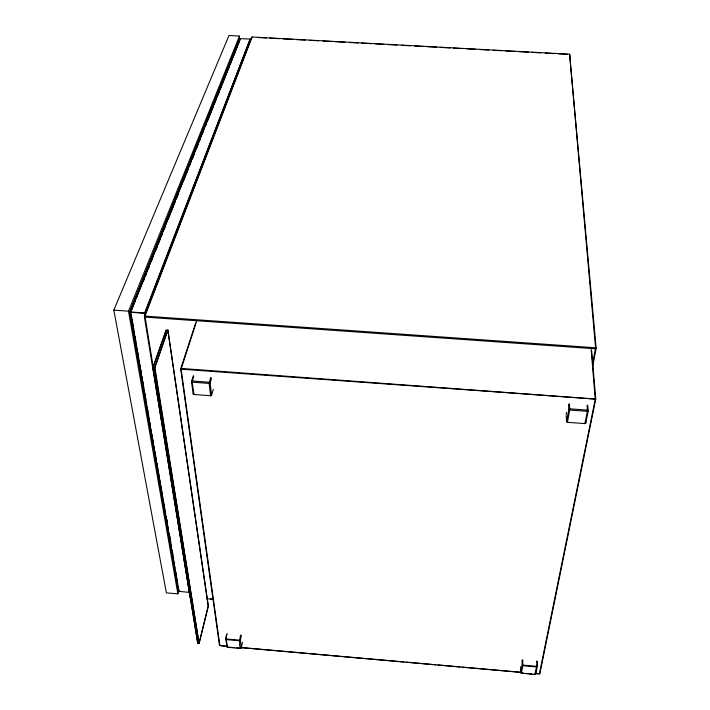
<?xml version="1.0" encoding="UTF-8"?>
<svg xmlns="http://www.w3.org/2000/svg" width="710" height="710" viewBox="0 0 710 710"><rect width="100%" height="100%" fill="white"/><g stroke="black" fill="none" stroke-linecap="round" stroke-linejoin="round"><path stroke-width="1.06" d="M199.04 643.571L208.172 605.967L167.879 330.132L154.514 367.833L199.04 643.571L208.358 606.189L167.879 330.132L166.122 330.212L152.836 367.496L197.726 643.233L199.111 643.5L154.904 367.647L167.773 330.106M153.076 367.727L154.904 367.647L153.076 367.727L166.122 330.212M232.827 57.812L240.086 39.148L239.261 39.227L129.69 312.018L130.835 311.947L129.69 312.018L178.077 590.427L178.955 590.64L178.201 586.274M569.74 56.88L569.606 54.2L252.103 36.982L251.651 37.417L144.361 316.598L190.023 596.853L190.617 597.225L190.023 596.853M566.154 414.551L566.527 412.51M566.216 415.572L566.544 421.642L567.432 422.317L569.686 410.025L569.464 403.75M592.522 364.026L595.557 347.776L569.606 54.2L596.178 348.361L592.557 366.866M535.038 673.648L539.857 673.71L595.752 399.109L591.696 350.9M242.492 642.186L241.293 647.91L240.521 648.425L227.218 647.245L225.673 638.956L226.738 634.19M241.4 635.477L240.388 640.251L241.293 647.91C238.516 649.073 239.74 637.216 240.708 635.042M227.342 633.87C224.404 635.308 228.655 649.685 226.694 646.624M239.696 39.387L239.456 36.068L228.984 35.5L113.822 310.146L166.38 592.859L177.864 593.844L178.725 590.64M211.402 393.819L210.604 395.745L209.139 383.418L210.666 377.4M213.275 389.408L211.589 395.221L210.834 395.754L193.768 394.485L193.129 393.846L191.496 381.527L193.306 375.741M211.562 378.066L210.142 382.903L211.589 395.221L210.604 395.745M193.75 376.158L192.144 382.166L194.025 394.503L193.129 393.846M195.703 322.988L180.686 368.774L219.47 645.381L226.41 646.357M196.484 321.603L181.085 369.173L219.905 645.647L219.47 645.381M145.39 315.346L145.035 313.163L250.248 38.899L144.636 312.861L145.124 316.651M250.523 39.148L240.033 38.58L130.365 312.134L178.743 591.332L189.996 592.459M131.243 310.918L135.37 300.623M136.187 298.564L138.255 293.416M139.08 291.357L204.223 128.705M205.048 126.646L240.237 39.281M143.411 281.222L144.654 278.134M145.47 276.075L146.713 272.986M148.355 268.868L149.597 265.78M151.239 261.662L152.89 257.544M155.366 251.367L157.425 246.219M158.25 244.16L160.309 239.013M161.135 236.954L162.368 233.865M164.019 229.747L165.252 226.659M168.137 219.452L170.196 214.305M171.021 212.246L173.08 207.098M173.906 205.039L175.139 201.951M176.79 197.833L178.024 194.744M183.792 180.331L185.851 175.184M186.677 173.125L187.91 170.036M189.561 165.918L190.795 162.83M192.445 158.712L194.096 154.594M196.563 148.417L198.623 143.269M199.448 141.21L200.681 138.122M202.332 134.004L203.566 130.915M205.217 126.797L206.45 123.709M207.276 121.65L213.462 106.207M214.278 104.148L216.346 99.001M217.162 96.942L219.221 91.794M220.047 89.735L226.233 74.293M227.058 72.234L229.117 67.077M229.942 65.018L232.001 59.871M240.122 39.21L239.43 39.174L129.859 311.876L178.077 590.427M177.864 593.844L128.51 311.175L239.456 36.068M534.985 673.515L539.857 673.71M251.651 37.417L252.103 36.982L144.964 316.11L197.726 643.233M240.033 38.58L130.667 311.885L178.743 591.332M257.748 37.515L266.596 37.994M269.906 38.171L279.864 38.713M283.175 38.899L293.123 39.432M296.443 39.618L305.291 40.097M309.711 40.337L318.559 40.816M322.979 41.056L331.818 41.535M335.138 41.712L345.087 42.254M349.515 42.493L358.355 42.973M361.674 43.15L371.623 43.692M374.942 43.869L383.782 44.357M388.21 44.597L397.05 45.076M401.469 45.316L410.318 45.795M414.738 46.035L423.586 46.514M426.905 46.691L436.854 47.233M440.164 47.41L450.122 47.952M453.433 48.129L462.281 48.608M466.701 48.848L475.549 49.327M479.969 49.576L488.817 50.055M493.237 50.295L502.077 50.774M505.396 50.951L515.345 51.493M518.664 51.67L528.613 52.212M531.932 52.389L540.772 52.868M545.2 53.108L554.04 53.587M558.459 53.827L567.308 54.306M113.822 310.146L128.51 311.175M567.29 422.299L584.978 423.621L585.785 423.08L588.235 410.788L587.853 405.721M210.453 598.929L213.754 599.213M206.983 598.778L213.603 599.346M221.005 645.745L226.517 646.233M240.841 647.493L403.883 661.915M406.084 662.11L435.833 664.746M438.034 664.942L460.071 666.885M462.272 667.08L521.761 672.343M240.734 647.618L521.806 672.485M228.416 647.138L234.548 647.68M236.599 647.866L240.69 648.23M520.67 666.708L520.723 672.636L523.439 673.249M525.551 673.435L531.888 673.994M567.432 422.317L566.544 421.642L568.79 409.351L568.497 404.292M539.387 673.905L595.237 399.446L591.155 349.382M521.326 673.062L535.145 674.5L535.802 673.967L537.31 666.397L537.204 661.436M166.885 519.551L167.267 521.735M169.717 535.935L170.089 538.118M170.471 540.301L170.844 542.484M172.548 552.309L172.921 554.492M173.302 556.675L173.675 558.859M176.124 573.05L176.506 575.233M131.377 315.497L131.749 317.681M132.131 319.864L133.072 325.322M133.453 327.514L133.826 329.697M134.208 331.881L134.58 334.064M134.962 336.247L135.903 341.705M136.285 343.889L136.657 346.072M137.039 348.255L137.412 350.438M137.793 352.621L138.734 358.08M139.116 360.263L139.488 362.446M139.87 364.629L140.252 366.813M140.624 368.996L141.006 371.179M141.947 376.637L142.328 378.829M142.701 381.013L143.083 383.196M143.455 385.379L143.837 387.562M144.778 393.02L145.16 395.204M145.532 397.387L145.914 399.57M146.287 401.753L146.668 403.937M147.609 409.395L147.991 411.578M148.363 413.761L148.745 415.945M149.127 418.128L149.499 420.311M149.881 422.494L150.254 424.678M151.203 430.145L151.576 432.328M151.958 434.511L152.33 436.694M152.712 438.878L153.653 444.336M154.035 446.519L154.407 448.702M154.789 450.885L155.162 453.069M155.543 455.252L156.484 460.71M156.866 462.893L157.238 465.077M157.62 467.26L158.002 469.443M158.374 471.626L159.324 477.084M159.697 479.268L160.078 481.46M160.451 483.643L162.155 493.468M162.528 495.651L162.909 497.834M163.282 500.017L164.986 509.842M165.359 512.025L165.741 514.209M166.113 516.392L168.572 530.583M168.953 532.766L171.403 546.966M171.784 549.149L174.234 563.341M174.616 565.524L174.988 567.707M175.37 569.89L177.074 579.715M177.447 581.898L177.828 584.082M587.108 405.046L587.418 411.33L584.809 423.613L585.785 423.08L585.644 421.048M536.609 661.01C538.544 662.661 533.467 676.701 535.802 673.967L535.748 671.003M522.8 659.794L522.791 665.705L521.397 673.284L520.723 672.636L522.107 665.057L522.054 660.105M130.667 311.885L130.622 312.391L145.035 313.163L130.667 311.885M144.964 316.11L144.361 316.598L144.875 317.095L595.495 348.787L596.178 348.361L595.557 347.776L144.964 316.11M537.31 666.397L536.653 666.93L522.791 665.705L522.107 665.057L537.31 666.397M181.148 368.428L181.085 369.173L595.752 399.109L181.148 368.428M192.241 380.977L191.496 381.527L192.144 382.166L209.139 383.418L210.142 382.903L209.237 382.228L192.241 380.977M240.388 640.251L239.616 640.766L226.206 639.586L225.673 638.956L240.388 640.251M588.235 410.788L587.418 411.33L569.686 410.025L568.79 409.351L569.766 408.809L587.49 410.114L588.235 410.788"/></g></svg>
